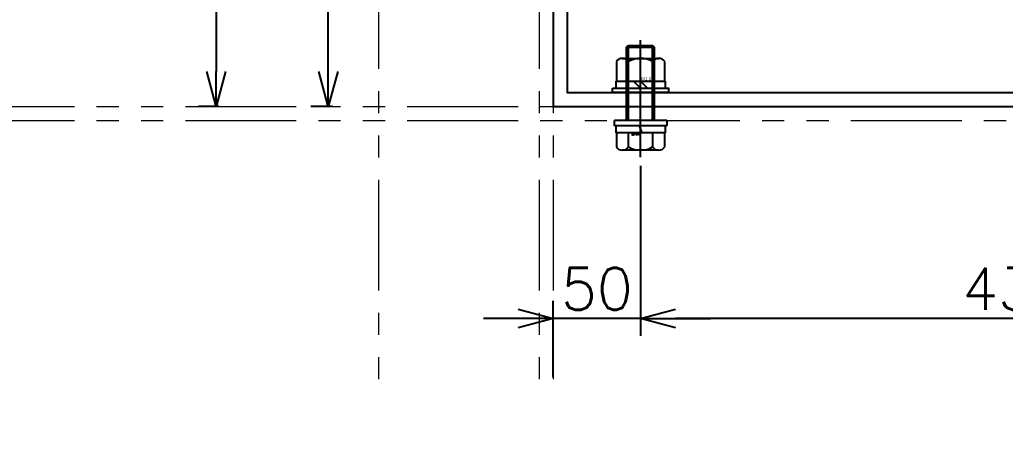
# Model space of a CAD drawing. Header units: millimetres. Extents: x -8731 to 85711, y -14522 to 31379.
# Drawn here: x -2387 to -1823, y 1057 to 1293 of the extents above; entities that cross this region are included whole.
import ezdxf
from ezdxf import colors
from ezdxf.entities.mleader import LeaderData, LeaderLine
from ezdxf.enums import TextEntityAlignment as Align
from ezdxf.math import Vec2, Vec3

# ---------------------------------------------------------------- set-up
doc = ezdxf.new("R2010")
doc.units = ezdxf.units.MM
doc.header["$LTSCALE"] = 4
doc.header["$PDMODE"] = 99
doc.header["$PDSIZE"] = 1
doc.linetypes.add('CENTER2', pattern=[28.575, 19.05, -3.175, 3.175, -3.175])
doc.linetypes.add('PHANTOM2', pattern=[31.75, 15.875, -3.175, 3.175, -3.175, 3.175, -3.175])
for name, color, linetype, lineweight in [('05_CENTER', 4, 'CENTER2', 13), ('06_PHANTOM', 2, 'PHANTOM2', 13), ('08_DIM', 3, 'Continuous', 13)]:
    doc.layers.add(name, color=color, linetype=linetype, lineweight=lineweight)
doc.layers.add('10_DRAFT', color=8, linetype='Continuous', lineweight=0, plot=False)
doc.styles.add('KANJI0', font='txt.shx', dxfattribs={"width": 0.9, "height": 30, "bigfont": 'bigfont'})
doc.styles.add('KSS_TXT', font='txt.shx', dxfattribs={"bigfont": 'extfont2.shx'})
doc.styles.get("Standard").update_dxf_attribs({"font": 'txt.shx', "bigfont": 'extfont2.shx'})
doc.dimstyles.new('KSS_DIM', dxfattribs={"dimscale": 3, "dimtxt": 3, "dimasz": 2.5, "dimexe": 1.25, "dimexo": 0.625, "dimtad": 1, "dimdsep": 46, "dimtxsty": 'KSS_TXT', "dimblk": 'OPEN30', "dimcen": 0, "dimazin": 2, "dimtfac": 0.75, "dimtmove": 0, "dimatfit": 3, "dimldrblk": 'OPEN30', "dimfxl": 1, "dimtolj": 1, "dimarcsym": 0})

# ---------------------------------------------------------------- blocks, each defined once
blk = doc.blocks.new('AM_BALLOON1')
at = {"transparency": 16777216}
blk.add_circle((0, 0), 5, dxfattribs=at)
blk.add_attdef('B_NUMBER', text='', height=3, dxfattribs=at).set_placement((0, 0), align=Align.MIDDLE_CENTER)
blk = doc.blocks.new('_OPEN')
at = {"color": 0, "linetype": 'ByBlock'}
for p, q in [((-1, 0.167), (0, 0)), ((0, 0), (-1, -0.167)), ((0, 0), (-1, 0))]:
    blk.add_line(p, q, dxfattribs=at)
blk = doc.blocks.new('_Open30')
at = {"color": 0, "linetype": 'ByBlock', "lineweight": -2}
for p, q in [((-1, 0.268), (0, 0)), ((0, 0), (-1, -0.268)), ((0, 0), (-1, 0))]:
    blk.add_line(p, q, dxfattribs=at)
blk = doc.blocks.new('*D1600')
at = {"layer": '08_DIM', "color": 0, "lineweight": -2, "transparency": 16777216}
for p, q in [((-2031.93, 1209.29), (-2031.93, 1111.85)), ((-1601.93, 1209.29), (-1601.93, 1111.85)), ((-1621.93, 1121.85), (-2011.93, 1121.85))]:
    blk.add_line(p, q, dxfattribs=at)
at = {"layer": 'Defpoints', "color": 0, "transparency": 16777216}
for p in [(-2031.93, 1214.29), (-1601.93, 1214.29), (-2031.93, 1121.85)]:
    blk.add_point(p, dxfattribs=at)
at = {"layer": '08_DIM', "color": 0, "lineweight": -2, "transparency": 16777216, "xscale": 20, "yscale": 20, "zscale": 20, "rotation": 180}
blk.add_blockref('_Open30', (-2031.93, 1121.85), dxfattribs=at)
at = {"layer": '08_DIM', "color": 0, "lineweight": -2, "transparency": 16777216, "xscale": 20, "yscale": 20, "zscale": 20}
blk.add_blockref('_Open30', (-1601.93, 1121.85), dxfattribs=at)
at = {"layer": '08_DIM', "color": 0, "transparency": 16777216, "insert": (-1816.93, 1138.85), "char_height": 24, "attachment_point": 5, "style": 'KSS_TXT'}
blk.add_mtext('\\A1;430', dxfattribs=at)
blk = doc.blocks.new('*D1601')
at = {"layer": '08_DIM', "color": 0, "lineweight": -2, "transparency": 16777216}
for p, q in [((-2031.93, 1209.29), (-2031.93, 1111.85)), ((-2081.93, 1088.2), (-2081.93, 1131.85)), ((-2101.93, 1121.85), (-2121.93, 1121.85)), ((-2031.93, 1121.85), (-2081.93, 1121.85)), ((-2011.93, 1121.85), (-1991.93, 1121.85))]:
    blk.add_line(p, q, dxfattribs=at)
at = {"layer": 'Defpoints', "color": 0, "transparency": 16777216}
for p in [(-2031.93, 1214.29), (-2081.93, 1121.85), (-2081.93, 1083.2)]:
    blk.add_point(p, dxfattribs=at)
at = {"layer": '08_DIM', "color": 0, "lineweight": -2, "transparency": 16777216, "xscale": 20, "yscale": 20, "zscale": 20}
blk.add_blockref('_Open30', (-2081.93, 1121.85), dxfattribs=at)
at = {"layer": '08_DIM', "color": 0, "lineweight": -2, "transparency": 16777216, "xscale": 20, "yscale": 20, "zscale": 20, "rotation": 180}
blk.add_blockref('_Open30', (-2031.93, 1121.85), dxfattribs=at)
at = {"layer": '08_DIM', "color": 0, "transparency": 16777216, "insert": (-2056.93, 1138.87), "char_height": 24, "attachment_point": 5, "style": 'KSS_TXT'}
blk.add_mtext('\\A1;50', dxfattribs=at)
blk = doc.blocks.new('*D1708')
at = {"layer": '08_DIM', "color": 0, "lineweight": -2, "transparency": 16777216}
for p, q in [((-2115.85, 1463.2), (-2220.7, 1463.2)), ((-2210.7, 1263.2), (-2210.7, 1443.2)), ((-2208.23, 1243.2), (-2220.7, 1243.2))]:
    blk.add_line(p, q, dxfattribs=at)
at = {"layer": 'Defpoints', "color": 0, "transparency": 16777216}
for p in [(-2210.7, 1463.2), (-2110.85, 1463.2), (-2203.23, 1243.2)]:
    blk.add_point(p, dxfattribs=at)
at = {"layer": '08_DIM', "color": 0, "lineweight": -2, "transparency": 16777216, "xscale": 20, "yscale": 20, "zscale": 20}
for p, rotation in [((-2210.7, 1463.2), 90), ((-2210.7, 1243.2), 270)]:
    blk.add_blockref('_Open30', p, dxfattribs=dict(at, rotation=rotation))
at = {"layer": '08_DIM', "color": 0, "transparency": 16777216, "insert": (-2227.7, 1353.2), "char_height": 24, "attachment_point": 5, "rotation": 90, "style": 'KSS_TXT'}
blk.add_mtext('\\A1;220', dxfattribs=at)
blk = doc.blocks.new('*D1713')
at = {"layer": '08_DIM', "color": 0, "lineweight": -2, "transparency": 16777216}
for p, q in [((-2086.93, 1513.2), (-2284.94, 1513.2)), ((-2274.94, 1493.2), (-2274.94, 1263.2)), ((-2273.32, 1243.2), (-2284.94, 1243.2))]:
    blk.add_line(p, q, dxfattribs=at)
at = {"layer": 'Defpoints', "color": 0, "transparency": 16777216}
for p in [(-2081.93, 1513.2), (-2274.94, 1243.2), (-2268.32, 1243.2)]:
    blk.add_point(p, dxfattribs=at)
at = {"layer": '08_DIM', "color": 0, "lineweight": -2, "transparency": 16777216, "xscale": 20, "yscale": 20, "zscale": 20}
for p, rotation in [((-2274.94, 1513.2), 90), ((-2274.94, 1243.2), 270)]:
    blk.add_blockref('_Open30', p, dxfattribs=dict(at, rotation=rotation))
at = {"layer": '08_DIM', "color": 0, "transparency": 16777216, "insert": (-2291.94, 1378.2), "char_height": 24, "attachment_point": 5, "rotation": 90, "style": 'KSS_TXT'}
blk.add_mtext('\\A1;270', dxfattribs=at)
blk = doc.blocks.new('A$C46B767A8_1_1_1')
at = {"color": 0}
for p, q in [((-10.39, 17), (10.39, 17)), ((-13.85, 15.14), (-13.85, 7)), ((-6.92, 7), (-6.92, 15.14)), ((6.93, 15.14), (6.93, 7)), ((13.85, 7), (13.85, 15.14)), ((-14, 3), (-14, 7)), ((-14, 7), (14, 7)), ((0.73, 3), (-0.73, 7)), ((14, 7), (14, 3)), ((-15, 0), (-15, 3)), ((-15, 3), (15, 3)), ((-15, 0), (15, 0)), ((-8, 0), (-8, -41.92)), ((-6.92, 0), (-6.92, -43)), ((6.92, 0), (6.92, -43)), ((8, 0), (8, -41.92)), ((15, 3), (15, 0)), ((8, -41.92), (-8, -41.92)), ((-8, -41.92), (-6.92, -43)), ((6.92, -43), (-6.92, -43)), ((8, -41.92), (6.92, -43))]:
    blk.add_line(p, q, dxfattribs=at)
at = {"color": 0, "linetype": 'CENTER2'}
blk.add_line((0, 20.91), (0, -46), dxfattribs=at)
at = {"color": 0}
for centre, radius, start, end in [((-10.39, 12.84), 4.16, 33.626, 146.374), ((0, 3.15), 13.85, 60, 120), ((10.39, 12.84), 4.16, 33.626, 146.374)]:
    blk.add_arc(centre, radius, start, end, dxfattribs=at)
at = {"layer": '10_DRAFT', "style": 'KANJI0', "width": 0.82}
blk.add_text('M16x50', height=1, dxfattribs=at).set_placement((0.41, 7.48))
blk = doc.blocks.new('M16Nza_1_1_1')
at = {"color": 0}
for p, q in [((-13.85, 17.74), (-13.85, 6.6)), ((-10.39, 19.6), (10.39, 19.6)), ((-6.92, 6.6), (-6.92, 17.74)), ((6.93, 17.74), (6.93, 6.6)), ((13.85, 6.6), (13.85, 17.74)), ((-14, 2.6), (-14, 6.6)), ((-14, 6.6), (14, 6.6)), ((-4, 6.6), (0, 2.6)), ((0, 6.6), (4, 2.6)), ((14, 6.6), (14, 2.6))]:
    blk.add_line(p, q, dxfattribs=at)
at = {"color": 0, "linetype": 'CENTER2'}
blk.add_line((0, 0), (0, 19.6), dxfattribs=at)
at = {"color": 0}
blk.add_lwpolyline([(-16, 2.6), (16, 2.6), (16, 0), (-16, 0)], close=True, dxfattribs=at)
for centre, radius, start, end in [((-10.39, 15.44), 4.16, 33.626, 146.374), ((0, 5.75), 13.85, 60, 120), ((10.39, 15.44), 4.16, 33.626, 146.374)]:
    blk.add_arc(centre, radius, start, end, dxfattribs=at)
at = {"layer": '10_DRAFT', "style": 'KANJI0', "width": 0.82}
blk.add_text('Ｍ１６', height=1.714, dxfattribs=at).set_placement((0.41, 6.78))
blk = doc.blocks.new('A$C3FC2760D_1_1_1')
at = {"color": 0}
for points in [[(-440, 420), (90, 420), (90, 150), (-440, 150), (-440, 420), (-440, 420)], [(-30, 360), (-30, 325), (-25, 320), (-10, 320), (-10, 250), (-338.12, 250), (-338.12, 320), (-75, 320), (-70, 325), (-70, 360)]]:
    blk.add_lwpolyline(points, dxfattribs=at)
blk.add_lwpolyline([(-432, 412), (82, 412), (82, 158), (-432, 158)], close=True, dxfattribs=at)
for centre in [(-108.5, 360), (8.5, 360)]:
    blk.add_circle(centre, 8, dxfattribs=at)
blk.add_arc((-50, 360), 20, 0, 180, dxfattribs=at)
at = {"layer": '05_CENTER'}
for p, q in [((-402, 401.04), (-402, 430.65)), ((-402, 429.09), (-402, 402.84)), ((-218, 401.04), (-218, 430.65)), ((-218, 429.09), (-218, 402.84)), ((-50, 312.46), (-50, 387.51)), ((-108.5, 348.12), (-108.5, 371.88)), ((8.5, 348.12), (8.5, 371.88)), ((71.04, 370), (100.65, 370)), ((-120.38, 360), (-96.62, 360)), ((-22.49, 360), (-77.51, 360)), ((20.38, 360), (-3.38, 360)), ((-390, 139.04), (-390, 168.65)), ((40, 139.04), (40, 168.65))]:
    blk.add_line(p, q, dxfattribs=at)

msp = doc.modelspace()

# ---------------------------------------------------------------- linework, layer by layer
at = {"layer": '06_PHANTOM'}
for p, q in [((-2181.93212, 2090.28499), (-2181.93212, 1083.20369)), ((-2089.93212, 2090.28499), (-2089.93212, 1083.20369)), ((-2081.93212, 2090.28499), (-2081.93212, 1083.20369)), ((-6356.52974, 1243.20369), (-652.58284, 1243.20369)), ((-6356.52974, 1235.20369), (-652.58284, 1235.20369))]:
    msp.add_line(p, q, dxfattribs=at)

# ---------------------------------------------------------------- block references
at = {"xscale": -1}
msp.add_blockref('A$C3FC2760D_1_1_1', (-1991.93212, 1093.20369), dxfattribs=at)
at = {"rotation": 180}
msp.add_blockref('A$C46B767A8_1_1_1', (-2031.93212, 1235.20369), dxfattribs=at)
msp.add_blockref('M16Nza_1_1_1', (-2031.93212, 1251.20369))

# ---------------------------------------------------------------- dimensions: what is measured, and where the dimension line sits
at = {"layer": '08_DIM'}
for base, p1, p2, angle, override, picture, middle in [((-2274.93752, 1243.20369), (-2081.93212, 1513.20369), (-2268.31627, 1243.20369), 90, {"dimscale": 8, "dimarcsym": 1}, '*D1713', (-2291.93752, 1378.20369)), ((-2210.69573, 1463.20369), (-2203.2279, 1243.20369), (-2110.84669, 1463.20369), 90, {"dimscale": 8}, '*D1708', (-2227.69573, 1353.20369)), ((-2081.93212, 1121.8545), (-2031.93212, 1214.28912), (-2081.93212, 1083.20369), 0, {"dimscale": 8}, '*D1601', (-2056.93212, 1138.87117)), ((-2031.93212, 1121.8545), (-1601.93212, 1214.28912), (-2031.93212, 1214.28912), 180, {"dimscale": 8}, '*D1600', (-1816.93212, 1138.8545))]:
    dim = msp.add_linear_dim(base=base, p1=p1, p2=p2, angle=angle, dimstyle='KSS_DIM', override=override, dxfattribs=at)
    dim.commit()
    dim.dimension.update_dxf_attribs({"geometry": picture, "text_midpoint": middle})

# ---------------------------------------------------------------- leaders
ml = msp.add_multileader_block('Standard', dxfattribs=at)
ml.set_content('AM_BALLOON1', color=256, scale=8)
ml.set_attribute('B_NUMBER', 'AB', width=0)
ml.set_leader_properties(color=256, linetype='ByLayer', lineweight=-1)
ml.set_arrow_properties(name='OPEN')
ml.build(insert=Vec2(0, 0))
ml.multileader.update_dxf_attribs({"leader_type": 0, "has_dogleg": 0, "text_right_attachment_type": 6, "dogleg_length": 0, "arrow_head_size": 16, "scale": 8, "block_connection_type": 1})
ctx = ml.context
ctx.base_point, ctx.scale, ctx.char_height, ctx.arrow_head_size, ctx.landing_gap_size, ctx.plane_origin = Vec3(-2038.2538, 2801.39065), 8, 32, 16, 16, Vec3(-2038.2538, 2801.39065)
ctx.right_attachment, ctx.attachment_type = 6, 1
notes = []
notes.append((ctx, [(0, (0, 0, 0), (0, 0), (1, 0), 1, [])]))
ctx.block.insert = Vec3(-2038.2538, 2801.39065)
ml = msp.add_multileader_block('Standard', dxfattribs=at)
ml.set_content('AM_BALLOON1', color=256, scale=8)
ml.set_attribute('B_NUMBER', '19', width=0)
ml.set_leader_properties(color=256, linetype='ByLayer', lineweight=-1)
ml.set_arrow_properties(name='OPEN')
ml.build(insert=Vec2(0, 0))
ml.multileader.update_dxf_attribs({"leader_type": 0, "has_dogleg": 0, "text_right_attachment_type": 6, "dogleg_length": 0, "arrow_head_size": 16, "scale": 8, "block_connection_type": 1})
ctx = ml.context
ctx.base_point, ctx.scale, ctx.char_height, ctx.arrow_head_size, ctx.landing_gap_size, ctx.plane_origin = Vec3(-2303.72294, 2681.6431), 8, 32, 16, 16, Vec3(-2303.72294, 2681.6431)
ctx.right_attachment, ctx.attachment_type = 6, 1
notes.append((ctx, [(0, (0, 0, 0), (0, 0), (1, 0), 1, [])]))
ctx.block.insert = Vec3(-2303.72294, 2681.6431)
ml = msp.add_multileader_block('Standard', dxfattribs=at)
ml.set_content('AM_BALLOON1', color=256, scale=8)
ml.set_attribute('B_NUMBER', '20', width=0)
ml.set_leader_properties(color=256, linetype='ByLayer', lineweight=-1)
ml.set_arrow_properties(name='OPEN')
ml.build(insert=Vec2(0, 0))
ml.multileader.update_dxf_attribs({"leader_type": 0, "has_dogleg": 0, "text_right_attachment_type": 6, "dogleg_length": 0, "arrow_head_size": 16, "scale": 8, "block_connection_type": 1})
ctx = ml.context
ctx.base_point, ctx.scale, ctx.char_height, ctx.arrow_head_size, ctx.landing_gap_size, ctx.plane_origin = Vec3(-2223.40562, 2681.6431), 8, 32, 16, 16, Vec3(-2223.40562, 2681.6431)
ctx.right_attachment, ctx.attachment_type = 6, 1
notes.append((ctx, [(0, (0, 0, 0), (0, 0), (1, 0), 1, [])]))
ctx.block.insert = Vec3(-2223.40562, 2681.6431)
ml = msp.add_multileader_block('Standard', dxfattribs=at)
ml.set_content('AM_BALLOON1', color=256, scale=8)
ml.set_attribute('B_NUMBER', 'AN', width=0)
ml.set_leader_properties(color=256, linetype='ByLayer', lineweight=-1)
ml.set_arrow_properties(name='OPEN')
ml.build(insert=Vec2(0, 0))
ml.multileader.update_dxf_attribs({"leader_type": 0, "has_dogleg": 0, "text_right_attachment_type": 6, "dogleg_length": 0, "arrow_head_size": 16, "scale": 8, "block_connection_type": 1})
ctx = ml.context
ctx.base_point, ctx.scale, ctx.char_height, ctx.arrow_head_size, ctx.landing_gap_size, ctx.plane_origin = Vec3(-1800.63474, 2524.14178), 8, 32, 16, 16, Vec3(-1800.63474, 2524.14178)
ctx.right_attachment, ctx.attachment_type = 6, 1
notes.append((ctx, [(0, (0, 0, 0), (0, 0), (1, 0), 1, [])]))
ctx.block.insert = Vec3(-1800.63474, 2524.14178)
ml = msp.add_multileader_block('Standard', dxfattribs=at)
ml.set_content('AM_BALLOON1', color=256, scale=8)
ml.set_attribute('B_NUMBER', 'P', width=0)
ml.set_leader_properties(color=256, linetype='ByLayer', lineweight=-1)
ml.set_arrow_properties(name='OPEN')
ml.build(insert=Vec2(0, 0))
ml.multileader.update_dxf_attribs({"leader_type": 0, "has_dogleg": 0, "text_right_attachment_type": 6, "dogleg_length": 0, "arrow_head_size": 16, "scale": 8, "block_connection_type": 1})
ctx = ml.context
ctx.base_point, ctx.scale, ctx.char_height, ctx.arrow_head_size, ctx.landing_gap_size, ctx.plane_origin = Vec3(-1884.8632, 2431.37364), 8, 32, 16, 16, Vec3(-1884.8632, 2431.37364)
ctx.right_attachment, ctx.attachment_type = 6, 1
notes.append((ctx, [(0, (0, 0, 0), (0, 0), (1, 0), 1, [])]))
ctx.block.insert = Vec3(-1884.8632, 2431.37364)
ml = msp.add_multileader_block('Standard', dxfattribs=at)
ml.set_content('AM_BALLOON1', color=256, scale=-8)
ml.set_attribute('B_NUMBER', 'AG', width=0)
ml.set_leader_properties(color=256, linetype='ByLayer', lineweight=-1)
ml.set_arrow_properties(name='OPEN')
ml.build(insert=Vec2(0, 0))
ml.multileader.update_dxf_attribs({"leader_type": 0, "has_dogleg": 0, "text_right_attachment_type": 6, "dogleg_length": 0, "arrow_head_size": 16, "scale": 8, "block_connection_type": 1})
ctx = ml.context
ctx.base_point, ctx.scale, ctx.char_height, ctx.arrow_head_size, ctx.landing_gap_size, ctx.plane_origin = Vec3(-5339.44379, 1906.34616), 8, 32, 16, 16, Vec3(-5339.44379, 1906.34616)
ctx.right_attachment, ctx.text_align_type, ctx.attachment_type = 6, 2, 1
notes.append((ctx, [(0, (0, 0, 0), (0, 0), (1, 0), 1, [])]))
ctx.block.insert, ctx.block.scale = Vec3(-5339.44379, 1906.34616), Vec3(-8, 8, 8)
ml = msp.add_multileader_block('Standard', dxfattribs=at)
ml.set_content('AM_BALLOON1', color=256, scale=8)
ml.set_attribute('B_NUMBER', '15', width=0)
ml.set_leader_properties(color=256, linetype='ByLayer', lineweight=-1)
ml.set_arrow_properties(name='OPEN')
ml.build(insert=Vec2(0, 0))
ml.multileader.update_dxf_attribs({"leader_type": 0, "has_dogleg": 0, "text_right_attachment_type": 6, "dogleg_length": 0, "arrow_head_size": 16, "scale": 8, "block_connection_type": 1})
ctx = ml.context
ctx.base_point, ctx.scale, ctx.char_height, ctx.arrow_head_size, ctx.landing_gap_size, ctx.plane_origin = Vec3(-2983.7593, 1079.08931), 8, 32, 16, 16, Vec3(-2983.7593, 1079.08931)
ctx.right_attachment, ctx.attachment_type = 6, 1
notes.append((ctx, [(0, (0, 0, 0), (0, 0), (1, 0), 1, [])]))
ctx.block.insert = Vec3(-2983.7593, 1079.08931)
ml = msp.add_multileader_block('Standard', dxfattribs=at)
ml.set_content('AM_BALLOON1', color=256, scale=8)
ml.set_attribute('B_NUMBER', '16', width=0)
ml.set_leader_properties(color=256, linetype='ByLayer', lineweight=-1)
ml.set_arrow_properties(name='OPEN')
ml.build(insert=Vec2(0, 0))
ml.multileader.update_dxf_attribs({"leader_type": 0, "has_dogleg": 0, "text_right_attachment_type": 6, "dogleg_length": 0, "arrow_head_size": 16, "scale": 8, "block_connection_type": 1})
ctx = ml.context
ctx.base_point, ctx.scale, ctx.char_height, ctx.arrow_head_size, ctx.landing_gap_size, ctx.plane_origin = Vec3(-2903.44198, 1079.08931), 8, 32, 16, 16, Vec3(-2903.44198, 1079.08931)
ctx.right_attachment, ctx.attachment_type = 6, 1
notes.append((ctx, [(0, (0, 0, 0), (0, 0), (1, 0), 1, [])]))
ctx.block.insert = Vec3(-2903.44198, 1079.08931)
for ctx, leaders in notes:
    for number, flags, end, landing, length, lines in leaders:
        leader = LeaderData()
        leader.index, (leader.has_last_leader_line, leader.has_dogleg_vector, leader.attachment_direction) = number, flags
        leader.last_leader_point, leader.dogleg_vector, leader.dogleg_length = Vec3(end), Vec3(landing), length
        for number, points, colour, breaks in lines:
            line = LeaderLine()
            line.index, line.vertices, line.color, line.breaks = number, Vec3.list(points), colors.encode_raw_color(colour), breaks
            leader.lines.append(line)
        ctx.leaders.append(leader)

doc.saveas('drawing.dxf')
